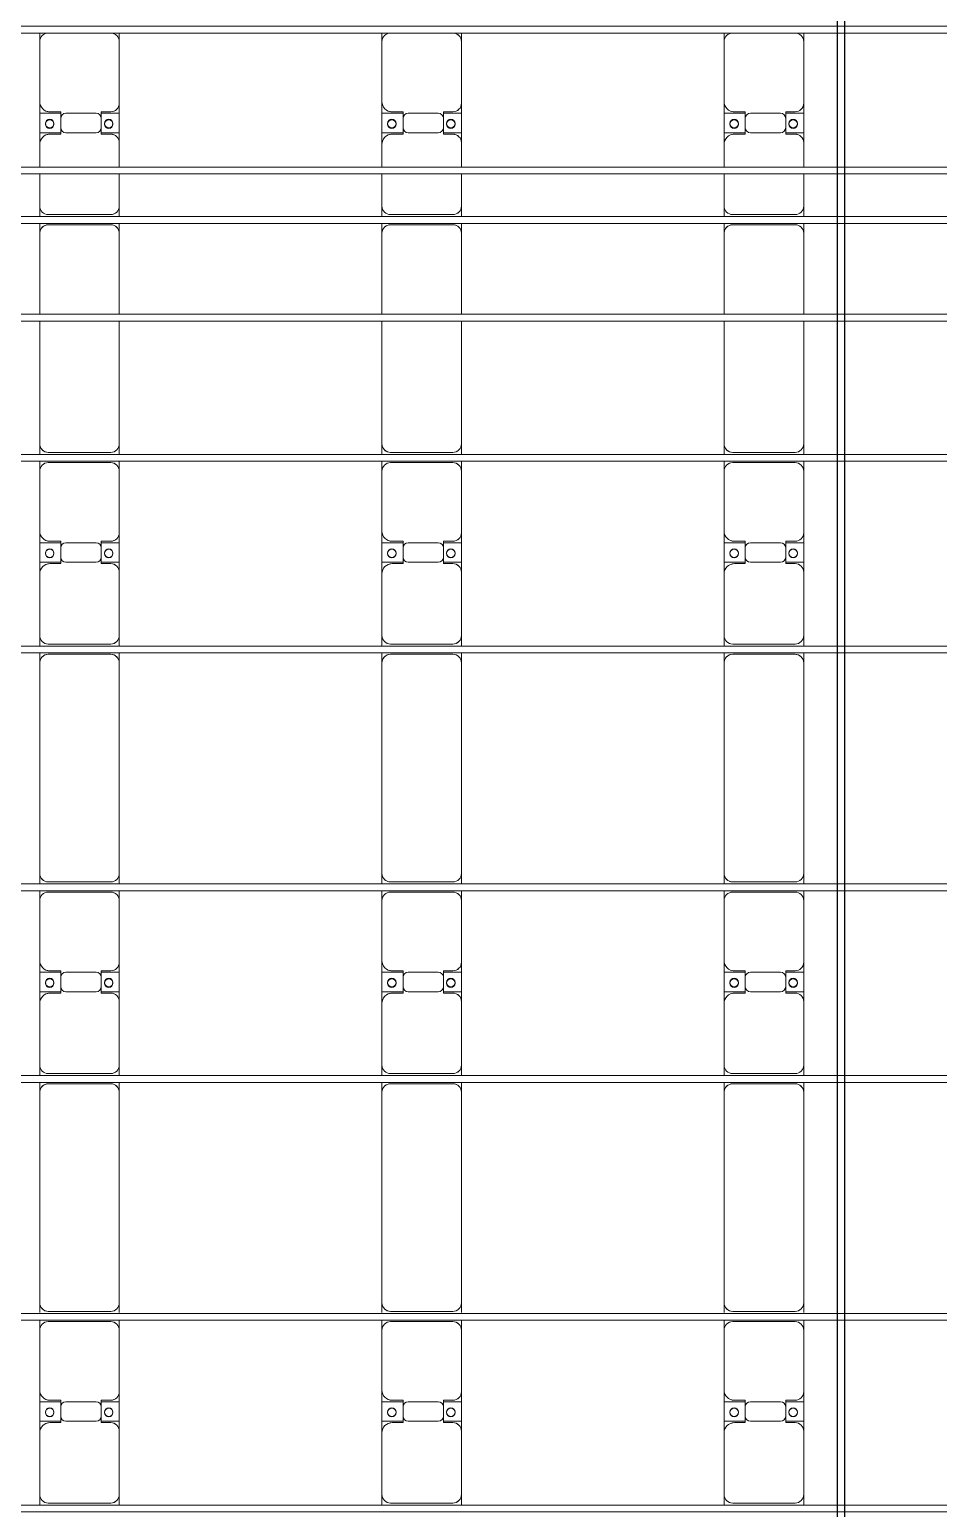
# Model space of a CAD drawing. Header units: millimetres. Extents: x -147246 to 112336, y -213734 to -86506.
# Drawn here: x -44406 to -39095, y -176030 to -167387 of the extents above; entities that cross this region are included whole.
import ezdxf

# ---------------------------------------------------------------- set-up
doc = ezdxf.new("R2010")
doc.units = ezdxf.units.MM
doc.layers.add('A-GENM', color=13, linetype='Continuous', lineweight=9)
doc.layers.add('S-BEAM', color=12, linetype='Continuous', lineweight=9)

# ---------------------------------------------------------------- blocks, each defined once
blk = doc.blocks.new('Dầm C52 - Dầm C52-18790-BỐ TRÍ KHUNG KẾT CẤU BÈ PIN 05')
at = {"layer": 'S-BEAM', "color": 1}
for p, q in [((-74474.3, 20), (74474.3, 20)), ((74474.3, -20), (-74474.3, -20))]:
    blk.add_line(p, q, dxfattribs=at)
blk = doc.blocks.new('Dầm C52 - Hộp 40x60-25899-BỐ TRÍ KHUNG KẾT CẤU BÈ PIN 05')
at = {"layer": 'S-BEAM', "color": 3, "lineweight": 25}
for p, q in [((-55977.2, 20), (55977.2, 20)), ((55977.2, -20), (-55977.2, -20))]:
    blk.add_line(p, q, dxfattribs=at)
blk = doc.blocks.new('Dai phao do pin - DẢI PHAO ĐỠ PIN-V27-BỐ TRÍ KHUNG KẾT CẤU BÈ PIN 05')
at = {"layer": 'A-GENM', "color": 7}
for p, q in [((25808.5, 241.6), (25869.7, 241.6)), ((25819.7, 191.6), (25819.7, -173.4)), ((26229.7, 241.6), (25869.7, 241.6)), ((26229.7, 241.6), (26412.2, 241.6)), ((26289.7, 118.2), (26289.7, 181.6)), ((26297.8, 241.6), (26480.3, 241.6)), ((26297.8, 118.2), (26297.8, 241.6)), ((26412.2, 241.6), (26412.2, 118.2)), ((26420.3, 181.6), (26420.3, 118.2)), ((26830.3, 241.6), (26480.3, 241.6)), ((26830.3, 241.6), (26888.5, 241.6)), ((26880.3, -173.4), (26880.3, 191.6)), ((26933.8, 241.6), (26989.7, 241.6)), ((26939.7, 191.6), (26939.7, -173.4)), ((28220.3, 241.6), (26989.7, 241.6)), ((28220.3, 241.6), (28278.5, 241.6)), ((28270.3, -173.4), (28270.3, 191.6)), ((28318.5, 241.6), (28379.7, 241.6)), ((28329.7, 191.6), (28329.7, -173.4)), ((28739.7, 241.6), (28379.7, 241.6)), ((28739.7, 241.6), (28922.2, 241.6)), ((28799.7, 118.2), (28799.7, 181.6)), ((28807.8, 241.6), (28990.3, 241.6)), ((28807.8, 118.2), (28807.8, 241.6)), ((28922.2, 241.6), (28922.2, 118.2)), ((28930.3, 181.6), (28930.3, 118.2)), ((29340.3, 241.6), (28990.3, 241.6)), ((29340.3, 241.6), (29398.5, 241.6)), ((29390.3, -173.4), (29390.3, 191.6)), ((29438.5, 241.6), (29499.7, 241.6)), ((29449.7, 191.6), (29449.7, -173.4)), ((30730.3, 241.6), (29499.7, 241.6)), ((30730.3, 241.6), (30788.5, 241.6)), ((30780.3, -173.4), (30780.3, 191.6)), ((30828.5, 241.6), (30889.7, 241.6)), ((30839.7, 191.6), (30839.7, -173.4)), ((31249.7, 241.6), (30889.7, 241.6)), ((31249.7, 241.6), (31432.2, 241.6)), ((31309.7, 118.2), (31309.7, 181.6)), ((31317.8, 241.6), (31500.3, 241.6)), ((31317.8, 118.2), (31317.8, 241.6)), ((31432.2, 241.6), (31432.2, 118.2)), ((31440.3, 181.6), (31440.3, 118.2)), ((31850.3, 241.6), (31500.3, 241.6)), ((31850.3, 241.6), (31908.5, 241.6)), ((31900.3, -173.4), (31900.3, 191.6)), ((31948.5, 241.6), (32009.7, 241.6)), ((31959.7, 191.6), (31959.7, -173.4)), ((32727.3, 241.6), (32009.7, 241.6)), ((33240.3, 241.6), (32767.3, 241.6)), ((33240.3, 241.6), (33298.5, 241.6)), ((33290.3, -173.4), (33290.3, 191.6)), ((33338.5, 241.6), (33399.7, 241.6)), ((33349.7, 191.6), (33349.7, -173.4)), ((33587.3, 241.6), (33399.7, 241.6)), ((33759.7, 241.6), (33627.3, 241.6)), ((33759.7, 241.6), (33942.2, 241.6)), ((33819.7, 118.2), (33819.7, 181.6)), ((33827.8, 241.6), (34010.3, 241.6)), ((33827.8, 118.2), (33827.8, 241.6)), ((33942.2, 241.6), (33942.2, 118.2)), ((33950.3, 181.6), (33950.3, 118.2)), ((34360.3, 241.6), (34010.3, 241.6)), ((34360.3, 241.6), (34410.8, 241.6)), ((34410.3, -173.4), (34410.3, 191.6)), ((26382.2, 118.2), (26289.7, 118.2)), ((26297.8, 88.2), (26297.8, -88.2)), ((26420.3, 118.2), (26327.8, 118.2)), ((26412.2, -88.2), (26412.2, 88.2)), ((28892.2, 118.2), (28799.7, 118.2)), ((28807.8, 88.2), (28807.8, -88.2)), ((28930.3, 118.2), (28837.8, 118.2)), ((28922.2, -88.2), (28922.2, 88.2)), ((31402.2, 118.2), (31309.7, 118.2)), ((31317.8, 88.2), (31317.8, -88.2)), ((31440.3, 118.2), (31347.8, 118.2)), ((31432.2, -88.2), (31432.2, 88.2)), ((33912.2, 118.2), (33819.7, 118.2)), ((33827.8, 88.2), (33827.8, -88.2)), ((33950.3, 118.2), (33857.8, 118.2)), ((33942.2, -88.2), (33942.2, 88.2)), ((26289.7, -173.4), (26289.7, -118.2)), ((26289.7, -118.2), (26382.2, -118.2)), ((26297.8, -223.4), (26297.8, -118.2)), ((26327.8, -118.2), (26420.3, -118.2)), ((26412.2, -118.2), (26412.2, -223.4)), ((26420.3, -118.2), (26420.3, -173.4)), ((28799.7, -173.4), (28799.7, -118.2)), ((28799.7, -118.2), (28892.2, -118.2)), ((28807.8, -223.4), (28807.8, -118.2)), ((28837.8, -118.2), (28930.3, -118.2)), ((28922.2, -118.2), (28922.2, -223.4)), ((28930.3, -118.2), (28930.3, -173.4)), ((31309.7, -173.4), (31309.7, -118.2)), ((31309.7, -118.2), (31402.2, -118.2)), ((31317.8, -223.4), (31317.8, -118.2)), ((31347.8, -118.2), (31440.3, -118.2)), ((31432.2, -118.2), (31432.2, -223.4)), ((31440.3, -118.2), (31440.3, -173.4)), ((33819.7, -173.4), (33819.7, -118.2)), ((33819.7, -118.2), (33912.2, -118.2)), ((33827.8, -223.4), (33827.8, -118.2)), ((33857.8, -118.2), (33950.3, -118.2)), ((33942.2, -118.2), (33942.2, -223.4)), ((33950.3, -118.2), (33950.3, -173.4)), ((25869.7, -223.4), (25808.5, -223.4)), ((25869.7, -223.4), (26239.7, -223.4)), ((26412.2, -223.4), (26239.7, -223.4)), ((26470.3, -223.4), (26297.8, -223.4)), ((26470.3, -223.4), (26830.3, -223.4)), ((26888.5, -223.4), (26830.3, -223.4)), ((26989.7, -223.4), (26933.8, -223.4)), ((26989.7, -223.4), (28220.3, -223.4)), ((28278.5, -223.4), (28220.3, -223.4)), ((28379.7, -223.4), (28318.5, -223.4)), ((28379.7, -223.4), (28749.7, -223.4)), ((28922.2, -223.4), (28749.7, -223.4)), ((28980.3, -223.4), (28807.8, -223.4)), ((28980.3, -223.4), (29340.3, -223.4)), ((29398.5, -223.4), (29340.3, -223.4)), ((29499.7, -223.4), (29438.5, -223.4)), ((29499.7, -223.4), (30730.3, -223.4)), ((30788.5, -223.4), (30730.3, -223.4)), ((30889.7, -223.4), (30828.5, -223.4)), ((30889.7, -223.4), (31259.7, -223.4)), ((31432.2, -223.4), (31259.7, -223.4)), ((31490.3, -223.4), (31317.8, -223.4)), ((31490.3, -223.4), (31850.3, -223.4)), ((31908.5, -223.4), (31850.3, -223.4)), ((32009.7, -223.4), (31948.5, -223.4)), ((32009.7, -223.4), (32727.3, -223.4)), ((32767.3, -223.4), (33240.3, -223.4)), ((33298.5, -223.4), (33240.3, -223.4)), ((33399.7, -223.4), (33338.5, -223.4)), ((33399.7, -223.4), (33587.3, -223.4)), ((33627.3, -223.4), (33769.7, -223.4)), ((33942.2, -223.4), (33769.7, -223.4)), ((34000.3, -223.4), (33827.8, -223.4)), ((34000.3, -223.4), (34360.3, -223.4)), ((34410.8, -223.4), (34360.3, -223.4))]:
    blk.add_line(p, q, dxfattribs=at)
for centre, radius, start, end in [((25869.7, 191.6), 50, 90, 180), ((25869.7, 191.6), 50, 135, 180), ((26229.7, 181.6), 60, 0, 90), ((26229.7, 181.6), 60, 0, 30), ((26348.6, 183.2), 25, 360, 180), ((26348.6, 183.2), 25, 180, 0), ((26351.4, 183.2), 25, 0, 180), ((26351.4, 183.2), 25, 180, 0), ((26480.3, 181.6), 60, 90, 180), ((26480.3, 181.6), 60, 150, 180), ((26830.3, 191.6), 50, 360, 90), ((26830.3, 191.6), 50, 360, 45), ((26989.7, 191.6), 50, 90, 180), ((26989.7, 191.6), 50, 105, 180), ((28220.3, 191.6), 50, 0, 90), ((28220.3, 191.6), 50, 15, 90), ((28379.7, 191.6), 50, 90, 180), ((28379.7, 191.6), 50, 135, 180), ((28739.7, 181.6), 60, 360, 90), ((28739.7, 181.6), 60, 360, 30), ((28858.6, 183.2), 25, 360, 180), ((28858.6, 183.2), 25, 180, 0), ((28861.4, 183.2), 25, 0, 180), ((28861.4, 183.2), 25, 180, 360), ((28990.3, 181.6), 60, 90, 180), ((28990.3, 181.6), 60, 150, 180), ((29340.3, 191.6), 50, 0, 90), ((29340.3, 191.6), 50, 0, 45), ((29499.7, 191.6), 50, 90, 180), ((29499.7, 191.6), 50, 105, 180), ((30730.3, 191.6), 50, 0, 90), ((30730.3, 191.6), 50, 15, 90), ((30889.7, 191.6), 50, 90, 180), ((30889.7, 191.6), 50, 135, 180), ((31249.7, 181.6), 60, 360, 90), ((31249.7, 181.6), 60, 360, 30), ((31368.6, 183.2), 25, 360, 180), ((31368.6, 183.2), 25, 180, 360), ((31371.4, 183.2), 25, 0, 180), ((31371.4, 183.2), 25, 180, 0), ((31500.3, 181.6), 60, 90, 180), ((31500.3, 181.6), 60, 150, 180), ((31850.3, 191.6), 50, 0, 90), ((31850.3, 191.6), 50, 0, 45), ((32009.7, 191.6), 50, 90, 180), ((32009.7, 191.6), 50, 105, 180), ((33240.3, 191.6), 50, 360, 90), ((33240.3, 191.6), 50, 15, 90), ((33399.7, 191.6), 50, 90, 180), ((33399.7, 191.6), 50, 135, 180), ((33759.7, 181.6), 60, 360, 90), ((33759.7, 181.6), 60, 360, 30), ((33878.6, 183.2), 25, 0, 180), ((33878.6, 183.2), 25, 180, 0), ((33881.4, 183.2), 25, 0, 180), ((33881.4, 183.2), 25, 180, 0), ((34010.3, 181.6), 60, 90, 180), ((34010.3, 181.6), 60, 150, 180), ((34360.3, 191.6), 50, 360, 90), ((34360.3, 191.6), 50, 360, 45), ((26327.8, 88.2), 30, 90, 180), ((26382.2, 88.2), 30, 360, 90), ((28837.8, 88.2), 30, 90, 180), ((28892.2, 88.2), 30, 0, 90), ((31347.8, 88.2), 30, 90, 180), ((31402.2, 88.2), 30, 0, 90), ((33857.8, 88.2), 30, 90, 180), ((33912.2, 88.2), 30, 360, 90), ((26327.8, -88.2), 30, 180, 270), ((26348.6, -161.8), 25, 360, 180), ((26348.6, -161.8), 25, 180, 360), ((26351.4, -161.8), 25, 360, 180), ((26351.4, -161.8), 25, 180, 360), ((26382.2, -88.2), 30, 270, 0), ((28837.8, -88.2), 30, 180, 270), ((28858.6, -161.8), 25, 360, 180), ((28858.6, -161.8), 25, 180, 360), ((28861.4, -161.8), 25, 0, 180), ((28861.4, -161.8), 25, 180, 360), ((28892.2, -88.2), 30, 270, 360), ((31347.8, -88.2), 30, 180, 270), ((31368.6, -161.8), 25, 360, 180), ((31368.6, -161.8), 25, 180, 360), ((31371.4, -161.8), 25, 360, 180), ((31371.4, -161.8), 25, 180, 0), ((31402.2, -88.2), 30, 270, 0), ((33857.8, -88.2), 30, 180, 270), ((33878.6, -161.8), 25, 0, 180), ((33878.6, -161.8), 25, 180, 0), ((33881.4, -161.8), 25, 0, 180), ((33881.4, -161.8), 25, 180, 0), ((33912.2, -88.2), 30, 270, 360), ((25869.7, -173.4), 50, 180, 270), ((25869.7, -173.4), 50, 180, 225), ((26239.7, -173.4), 50, 270, 0), ((26239.7, -173.4), 50, 315, 0), ((26470.3, -173.4), 50, 180, 270), ((26470.3, -173.4), 50, 180, 225), ((26830.3, -173.4), 50, 270, 0), ((26830.3, -173.4), 50, 315, 360), ((26989.7, -173.4), 50, 180, 270), ((26989.7, -173.4), 50, 180, 270), ((28220.3, -173.4), 50, 270, 360), ((28220.3, -173.4), 50, 285, 360), ((28379.7, -173.4), 50, 180, 270), ((28379.7, -173.4), 50, 180, 225), ((28749.7, -173.4), 50, 270, 360), ((28749.7, -173.4), 50, 315, 0), ((28980.3, -173.4), 50, 180, 270), ((28980.3, -173.4), 50, 180, 225), ((29340.3, -173.4), 50, 270, 360), ((29340.3, -173.4), 50, 315, 360), ((29499.7, -173.4), 50, 180, 270), ((29499.7, -173.4), 50, 180, 270), ((30730.3, -173.4), 50, 270, 0), ((30730.3, -173.4), 50, 285, 0), ((30889.7, -173.4), 50, 180, 270), ((30889.7, -173.4), 50, 180, 225), ((31259.7, -173.4), 50, 270, 360), ((31259.7, -173.4), 50, 315, 0), ((31490.3, -173.4), 50, 180, 270), ((31490.3, -173.4), 50, 180, 225), ((31850.3, -173.4), 50, 270, 0), ((31850.3, -173.4), 50, 315, 0), ((32009.7, -173.4), 50, 180, 270), ((32009.7, -173.4), 50, 180, 270), ((33240.3, -173.4), 50, 270, 0), ((33240.3, -173.4), 50, 285, 0), ((33399.7, -173.4), 50, 180, 270), ((33399.7, -173.4), 50, 180, 225), ((33769.7, -173.4), 50, 270, 360), ((33769.7, -173.4), 50, 315, 360), ((34000.3, -173.4), 50, 180, 270), ((34000.3, -173.4), 50, 180, 225), ((34360.3, -173.4), 50, 270, 0), ((34360.3, -173.4), 50, 315, 360)]:
    blk.add_arc(centre, radius, start, end, dxfattribs=at)
blk = doc.blocks.new('Dai phao do pin - DẢI PHAO ĐỠ PIN-V28-BỐ TRÍ KHUNG KẾT CẤU BÈ PIN 05')
at = {"layer": 'A-GENM', "color": 7}
for p, q in [((25808.5, 241.6), (25869.7, 241.6)), ((25819.7, 191.6), (25819.7, -173.4)), ((26229.7, 241.6), (25869.7, 241.6)), ((26229.7, 241.6), (26412.2, 241.6)), ((26289.7, 118.2), (26289.7, 181.6)), ((26297.8, 241.6), (26480.3, 241.6)), ((26297.8, 118.2), (26297.8, 241.6)), ((26412.2, 241.6), (26412.2, 118.2)), ((26420.3, 181.6), (26420.3, 118.2)), ((26830.3, 241.6), (26480.3, 241.6)), ((26830.3, 241.6), (26888.5, 241.6)), ((26880.3, -173.4), (26880.3, 191.6)), ((26933.8, 241.6), (26989.7, 241.6)), ((26939.7, 191.6), (26939.7, -173.4)), ((28220.3, 241.6), (26989.7, 241.6)), ((28220.3, 241.6), (28278.5, 241.6)), ((28270.3, -173.4), (28270.3, 191.6)), ((28318.5, 241.6), (28379.7, 241.6)), ((28329.7, 191.6), (28329.7, -173.4)), ((28739.7, 241.6), (28379.7, 241.6)), ((28739.7, 241.6), (28922.2, 241.6)), ((28799.7, 118.2), (28799.7, 181.6)), ((28807.8, 241.6), (28990.3, 241.6)), ((28807.8, 118.2), (28807.8, 241.6)), ((28922.2, 241.6), (28922.2, 118.2)), ((28930.3, 181.6), (28930.3, 118.2)), ((29340.3, 241.6), (28990.3, 241.6)), ((29340.3, 241.6), (29398.5, 241.6)), ((29390.3, -173.4), (29390.3, 191.6)), ((29438.5, 241.6), (29499.7, 241.6)), ((29449.7, 191.6), (29449.7, -173.4)), ((30730.3, 241.6), (29499.7, 241.6)), ((30730.3, 241.6), (30788.5, 241.6)), ((30780.3, -173.4), (30780.3, 191.6)), ((30828.5, 241.6), (30889.7, 241.6)), ((30839.7, 191.6), (30839.7, -173.4)), ((31249.7, 241.6), (30889.7, 241.6)), ((31249.7, 241.6), (31432.2, 241.6)), ((31309.7, 118.2), (31309.7, 181.6)), ((31317.8, 241.6), (31500.3, 241.6)), ((31317.8, 118.2), (31317.8, 241.6)), ((31432.2, 241.6), (31432.2, 118.2)), ((31440.3, 181.6), (31440.3, 118.2)), ((31850.3, 241.6), (31500.3, 241.6)), ((31850.3, 241.6), (31908.5, 241.6)), ((31900.3, -173.4), (31900.3, 191.6)), ((31948.5, 241.6), (32009.7, 241.6)), ((31959.7, 191.6), (31959.7, -173.4)), ((32727.3, 241.6), (32009.7, 241.6)), ((33240.3, 241.6), (32767.3, 241.6)), ((33240.3, 241.6), (33298.5, 241.6)), ((33290.3, -173.4), (33290.3, 191.6)), ((33338.5, 241.6), (33399.7, 241.6)), ((33349.7, 191.6), (33349.7, -173.4)), ((33587.3, 241.6), (33399.7, 241.6)), ((33759.7, 241.6), (33627.3, 241.6)), ((33759.7, 241.6), (33942.2, 241.6)), ((33819.7, 118.2), (33819.7, 181.6)), ((33827.8, 241.6), (34010.3, 241.6)), ((33827.8, 118.2), (33827.8, 241.6)), ((33942.2, 241.6), (33942.2, 118.2)), ((33950.3, 181.6), (33950.3, 118.2)), ((34360.3, 241.6), (34010.3, 241.6)), ((34360.3, 241.6), (34410.8, 241.6)), ((34410.3, -173.4), (34410.3, 191.6)), ((26382.2, 118.2), (26289.7, 118.2)), ((26297.8, 88.2), (26297.8, -88.2)), ((26420.3, 118.2), (26327.8, 118.2)), ((26412.2, -88.2), (26412.2, 88.2)), ((28892.2, 118.2), (28799.7, 118.2)), ((28807.8, 88.2), (28807.8, -88.2)), ((28930.3, 118.2), (28837.8, 118.2)), ((28922.2, -88.2), (28922.2, 88.2)), ((31402.2, 118.2), (31309.7, 118.2)), ((31317.8, 88.2), (31317.8, -88.2)), ((31440.3, 118.2), (31347.8, 118.2)), ((31432.2, -88.2), (31432.2, 88.2)), ((33912.2, 118.2), (33819.7, 118.2)), ((33827.8, 88.2), (33827.8, -88.2)), ((33950.3, 118.2), (33857.8, 118.2)), ((33942.2, -88.2), (33942.2, 88.2)), ((26289.7, -173.4), (26289.7, -118.2)), ((26289.7, -118.2), (26382.2, -118.2)), ((26297.8, -223.4), (26297.8, -118.2)), ((26327.8, -118.2), (26420.3, -118.2)), ((26412.2, -118.2), (26412.2, -223.4)), ((26420.3, -118.2), (26420.3, -173.4)), ((28799.7, -173.4), (28799.7, -118.2)), ((28799.7, -118.2), (28892.2, -118.2)), ((28807.8, -223.4), (28807.8, -118.2)), ((28837.8, -118.2), (28930.3, -118.2)), ((28922.2, -118.2), (28922.2, -223.4)), ((28930.3, -118.2), (28930.3, -173.4)), ((31309.7, -173.4), (31309.7, -118.2)), ((31309.7, -118.2), (31402.2, -118.2)), ((31317.8, -223.4), (31317.8, -118.2)), ((31347.8, -118.2), (31440.3, -118.2)), ((31432.2, -118.2), (31432.2, -223.4)), ((31440.3, -118.2), (31440.3, -173.4)), ((33819.7, -173.4), (33819.7, -118.2)), ((33819.7, -118.2), (33912.2, -118.2)), ((33827.8, -223.4), (33827.8, -118.2)), ((33857.8, -118.2), (33950.3, -118.2)), ((33942.2, -118.2), (33942.2, -223.4)), ((33950.3, -118.2), (33950.3, -173.4)), ((25869.7, -223.4), (25808.5, -223.4)), ((25869.7, -223.4), (26239.7, -223.4)), ((26412.2, -223.4), (26239.7, -223.4)), ((26470.3, -223.4), (26297.8, -223.4)), ((26470.3, -223.4), (26830.3, -223.4)), ((26888.5, -223.4), (26830.3, -223.4)), ((26989.7, -223.4), (26933.8, -223.4)), ((26989.7, -223.4), (28220.3, -223.4)), ((28278.5, -223.4), (28220.3, -223.4)), ((28379.7, -223.4), (28318.5, -223.4)), ((28379.7, -223.4), (28749.7, -223.4)), ((28922.2, -223.4), (28749.7, -223.4)), ((28980.3, -223.4), (28807.8, -223.4)), ((28980.3, -223.4), (29340.3, -223.4)), ((29398.5, -223.4), (29340.3, -223.4)), ((29499.7, -223.4), (29438.5, -223.4)), ((29499.7, -223.4), (30730.3, -223.4)), ((30788.5, -223.4), (30730.3, -223.4)), ((30889.7, -223.4), (30828.5, -223.4)), ((30889.7, -223.4), (31259.7, -223.4)), ((31432.2, -223.4), (31259.7, -223.4)), ((31490.3, -223.4), (31317.8, -223.4)), ((31490.3, -223.4), (31850.3, -223.4)), ((31908.5, -223.4), (31850.3, -223.4)), ((32009.7, -223.4), (31948.5, -223.4)), ((32009.7, -223.4), (32727.3, -223.4)), ((32767.3, -223.4), (33240.3, -223.4)), ((33298.5, -223.4), (33240.3, -223.4)), ((33399.7, -223.4), (33338.5, -223.4)), ((33399.7, -223.4), (33587.3, -223.4)), ((33627.3, -223.4), (33769.7, -223.4)), ((33942.2, -223.4), (33769.7, -223.4)), ((34000.3, -223.4), (33827.8, -223.4)), ((34000.3, -223.4), (34360.3, -223.4)), ((34410.8, -223.4), (34360.3, -223.4))]:
    blk.add_line(p, q, dxfattribs=at)
for centre, radius, start, end in [((25869.7, 191.6), 50, 90, 180), ((25869.7, 191.6), 50, 135, 180), ((26229.7, 181.6), 60, 0, 90), ((26229.7, 181.6), 60, 0, 30), ((26348.6, 183.2), 25, 360, 180), ((26348.6, 183.2), 25, 180, 0), ((26351.4, 183.2), 25, 0, 180), ((26351.4, 183.2), 25, 180, 0), ((26480.3, 181.6), 60, 90, 180), ((26480.3, 181.6), 60, 150, 180), ((26830.3, 191.6), 50, 360, 90), ((26830.3, 191.6), 50, 360, 45), ((26989.7, 191.6), 50, 90, 180), ((26989.7, 191.6), 50, 105, 180), ((28220.3, 191.6), 50, 0, 90), ((28220.3, 191.6), 50, 50.68991, 90), ((28220.3, 191.6), 50, 15, 45), ((28379.7, 191.6), 50, 90, 180), ((28379.7, 191.6), 50, 135, 180), ((28739.7, 181.6), 60, 360, 90), ((28739.7, 181.6), 60, 360, 30), ((28858.6, 183.2), 25, 360, 180), ((28858.6, 183.2), 25, 180, 0), ((28861.4, 183.2), 25, 0, 180), ((28861.4, 183.2), 25, 180, 360), ((28990.3, 181.6), 60, 90, 180), ((28990.3, 181.6), 60, 150, 180), ((29340.3, 191.6), 50, 0, 90), ((29340.3, 191.6), 50, 0, 45), ((29499.7, 191.6), 50, 90, 180), ((29499.7, 191.6), 50, 105, 180), ((30730.3, 191.6), 50, 0, 90), ((30730.3, 191.6), 50, 50.70884, 90), ((30730.3, 191.6), 50, 15, 45), ((30889.7, 191.6), 50, 90, 180), ((30889.7, 191.6), 50, 135, 180), ((31249.7, 181.6), 60, 360, 90), ((31249.7, 181.6), 60, 360, 30), ((31368.6, 183.2), 25, 360, 180), ((31368.6, 183.2), 25, 180, 360), ((31371.4, 183.2), 25, 0, 180), ((31371.4, 183.2), 25, 180, 0), ((31500.3, 181.6), 60, 90, 180), ((31500.3, 181.6), 60, 150, 180), ((31850.3, 191.6), 50, 0, 90), ((31850.3, 191.6), 50, 0, 45), ((32009.7, 191.6), 50, 90, 180), ((32009.7, 191.6), 50, 105, 180), ((33240.3, 191.6), 50, 360, 90), ((33240.3, 191.6), 50, 50.72778, 90), ((33240.3, 191.6), 50, 15, 45), ((33399.7, 191.6), 50, 90, 180), ((33399.7, 191.6), 50, 135, 180), ((33759.7, 181.6), 60, 360, 90), ((33759.7, 181.6), 60, 360, 30), ((33878.6, 183.2), 25, 0, 180), ((33878.6, 183.2), 25, 180, 0), ((33881.4, 183.2), 25, 0, 180), ((33881.4, 183.2), 25, 180, 0), ((34010.3, 181.6), 60, 90, 180), ((34010.3, 181.6), 60, 150, 180), ((34360.3, 191.6), 50, 360, 90), ((34360.3, 191.6), 50, 360, 45), ((26327.8, 88.2), 30, 90, 180), ((26382.2, 88.2), 30, 360, 90), ((28837.8, 88.2), 30, 90, 180), ((28892.2, 88.2), 30, 0, 90), ((31347.8, 88.2), 30, 90, 180), ((31402.2, 88.2), 30, 0, 90), ((33857.8, 88.2), 30, 90, 180), ((33912.2, 88.2), 30, 360, 90), ((26327.8, -88.2), 30, 180, 270), ((26348.6, -161.8), 25, 360, 180), ((26348.6, -161.8), 25, 180, 360), ((26351.4, -161.8), 25, 360, 180), ((26351.4, -161.8), 25, 180, 360), ((26382.2, -88.2), 30, 270, 0), ((28837.8, -88.2), 30, 180, 270), ((28858.6, -161.8), 25, 360, 180), ((28858.6, -161.8), 25, 180, 360), ((28861.4, -161.8), 25, 0, 180), ((28861.4, -161.8), 25, 180, 360), ((28892.2, -88.2), 30, 270, 360), ((31347.8, -88.2), 30, 180, 270), ((31368.6, -161.8), 25, 360, 180), ((31368.6, -161.8), 25, 180, 360), ((31371.4, -161.8), 25, 360, 180), ((31371.4, -161.8), 25, 180, 0), ((31402.2, -88.2), 30, 270, 0), ((33857.8, -88.2), 30, 180, 270), ((33878.6, -161.8), 25, 0, 180), ((33878.6, -161.8), 25, 180, 0), ((33881.4, -161.8), 25, 0, 180), ((33881.4, -161.8), 25, 180, 0), ((33912.2, -88.2), 30, 270, 360), ((25869.7, -173.4), 50, 180, 270), ((25869.7, -173.4), 50, 180, 225), ((26239.7, -173.4), 50, 270, 0), ((26239.7, -173.4), 50, 315, 0), ((26470.3, -173.4), 50, 180, 270), ((26470.3, -173.4), 50, 180, 225), ((26830.3, -173.4), 50, 270, 0), ((26830.3, -173.4), 50, 315, 360), ((26989.7, -173.4), 50, 180, 270), ((26989.7, -173.4), 50, 180, 270), ((28220.3, -173.4), 50, 270, 360), ((28220.3, -173.4), 50, 285, 360), ((28379.7, -173.4), 50, 180, 270), ((28379.7, -173.4), 50, 180, 225), ((28749.7, -173.4), 50, 270, 360), ((28749.7, -173.4), 50, 315, 0), ((28980.3, -173.4), 50, 180, 270), ((28980.3, -173.4), 50, 180, 225), ((29340.3, -173.4), 50, 270, 360), ((29340.3, -173.4), 50, 315, 360), ((29499.7, -173.4), 50, 180, 270), ((29499.7, -173.4), 50, 180, 270), ((30730.3, -173.4), 50, 270, 0), ((30730.3, -173.4), 50, 285, 0), ((30889.7, -173.4), 50, 180, 270), ((30889.7, -173.4), 50, 180, 225), ((31259.7, -173.4), 50, 270, 360), ((31259.7, -173.4), 50, 315, 0), ((31490.3, -173.4), 50, 180, 270), ((31490.3, -173.4), 50, 180, 225), ((31850.3, -173.4), 50, 270, 0), ((31850.3, -173.4), 50, 315, 0), ((32009.7, -173.4), 50, 180, 270), ((32009.7, -173.4), 50, 180, 270), ((33240.3, -173.4), 50, 270, 0), ((33240.3, -173.4), 50, 285, 0), ((33399.7, -173.4), 50, 180, 270), ((33399.7, -173.4), 50, 180, 225), ((33769.7, -173.4), 50, 270, 360), ((33769.7, -173.4), 50, 315, 360), ((34000.3, -173.4), 50, 180, 270), ((34000.3, -173.4), 50, 180, 225), ((34360.3, -173.4), 50, 270, 0), ((34360.3, -173.4), 50, 315, 360)]:
    blk.add_arc(centre, radius, start, end, dxfattribs=at)
blk = doc.blocks.new('Dai phao do pin - DẢI PHAO ĐỠ PIN-V29-BỐ TRÍ KHUNG KẾT CẤU BÈ PIN 05')
at = {"layer": 'A-GENM', "color": 7}
for p, q in [((25808.5, 241.6), (25869.7, 241.6)), ((25819.7, 191.6), (25819.7, -173.4)), ((26229.7, 241.6), (25869.7, 241.6)), ((26229.7, 241.6), (26412.2, 241.6)), ((26289.7, 118.2), (26289.7, 181.6)), ((26297.8, 241.6), (26480.3, 241.6)), ((26297.8, 118.2), (26297.8, 241.6)), ((26412.2, 241.6), (26412.2, 118.2)), ((26420.3, 181.6), (26420.3, 118.2)), ((26830.3, 241.6), (26480.3, 241.6)), ((26830.3, 241.6), (26888.5, 241.6)), ((26880.3, -173.4), (26880.3, 191.6)), ((26933.8, 241.6), (26989.7, 241.6)), ((26939.7, 191.6), (26939.7, -173.4)), ((28220.3, 241.6), (26989.7, 241.6)), ((28220.3, 241.6), (28278.5, 241.6)), ((28270.3, -173.4), (28270.3, 191.6)), ((28318.5, 241.6), (28379.7, 241.6)), ((28329.7, 191.6), (28329.7, -173.4)), ((28739.7, 241.6), (28379.7, 241.6)), ((28739.7, 241.6), (28922.2, 241.6)), ((28799.7, 118.2), (28799.7, 181.6)), ((28807.8, 241.6), (28990.3, 241.6)), ((28807.8, 118.2), (28807.8, 241.6)), ((28922.2, 241.6), (28922.2, 118.2)), ((28930.3, 181.6), (28930.3, 118.2)), ((29340.3, 241.6), (28990.3, 241.6)), ((29340.3, 241.6), (29398.5, 241.6)), ((29390.3, -173.4), (29390.3, 191.6)), ((29438.5, 241.6), (29499.7, 241.6)), ((29449.7, 191.6), (29449.7, -173.4)), ((30730.3, 241.6), (29499.7, 241.6)), ((30730.3, 241.6), (30788.5, 241.6)), ((30780.3, -173.4), (30780.3, 191.6)), ((30828.5, 241.6), (30889.7, 241.6)), ((30839.7, 191.6), (30839.7, -173.4)), ((31249.7, 241.6), (30889.7, 241.6)), ((31249.7, 241.6), (31432.2, 241.6)), ((31309.7, 118.2), (31309.7, 181.6)), ((31317.8, 241.6), (31500.3, 241.6)), ((31317.8, 118.2), (31317.8, 241.6)), ((31432.2, 241.6), (31432.2, 118.2)), ((31440.3, 181.6), (31440.3, 118.2)), ((31850.3, 241.6), (31500.3, 241.6)), ((31850.3, 241.6), (31908.5, 241.6)), ((31900.3, -173.4), (31900.3, 191.6)), ((31948.5, 241.6), (32009.7, 241.6)), ((31959.7, 191.6), (31959.7, -173.4)), ((32727.3, 241.6), (32009.7, 241.6)), ((33240.3, 241.6), (32767.3, 241.6)), ((33240.3, 241.6), (33298.5, 241.6)), ((33290.3, -173.4), (33290.3, 191.6)), ((33338.5, 241.6), (33399.7, 241.6)), ((33349.7, 191.6), (33349.7, -173.4)), ((33587.3, 241.6), (33399.7, 241.6)), ((33759.7, 241.6), (33627.3, 241.6)), ((33759.7, 241.6), (33942.2, 241.6)), ((33819.7, 118.2), (33819.7, 181.6)), ((33827.8, 241.6), (34010.3, 241.6)), ((33827.8, 118.2), (33827.8, 241.6)), ((33942.2, 241.6), (33942.2, 118.2)), ((33950.3, 181.6), (33950.3, 118.2)), ((34360.3, 241.6), (34010.3, 241.6)), ((34360.3, 241.6), (34410.8, 241.6)), ((34410.3, -173.4), (34410.3, 191.6)), ((26382.2, 118.2), (26289.7, 118.2)), ((26297.8, 88.2), (26297.8, -88.2)), ((26420.3, 118.2), (26327.8, 118.2)), ((26412.2, -88.2), (26412.2, 88.2)), ((28892.2, 118.2), (28799.7, 118.2)), ((28807.8, 88.2), (28807.8, -88.2)), ((28930.3, 118.2), (28837.8, 118.2)), ((28922.2, -88.2), (28922.2, 88.2)), ((31402.2, 118.2), (31309.7, 118.2)), ((31317.8, 88.2), (31317.8, -88.2)), ((31440.3, 118.2), (31347.8, 118.2)), ((31432.2, -88.2), (31432.2, 88.2)), ((33912.2, 118.2), (33819.7, 118.2)), ((33827.8, 88.2), (33827.8, -88.2)), ((33950.3, 118.2), (33857.8, 118.2)), ((33942.2, -88.2), (33942.2, 88.2)), ((26289.7, -173.4), (26289.7, -118.2)), ((26289.7, -118.2), (26382.2, -118.2)), ((26297.8, -223.4), (26297.8, -118.2)), ((26327.8, -118.2), (26420.3, -118.2)), ((26412.2, -118.2), (26412.2, -223.4)), ((26420.3, -118.2), (26420.3, -173.4)), ((28799.7, -173.4), (28799.7, -118.2)), ((28799.7, -118.2), (28892.2, -118.2)), ((28807.8, -223.4), (28807.8, -118.2)), ((28837.8, -118.2), (28930.3, -118.2)), ((28922.2, -118.2), (28922.2, -223.4)), ((28930.3, -118.2), (28930.3, -173.4)), ((31309.7, -173.4), (31309.7, -118.2)), ((31309.7, -118.2), (31402.2, -118.2)), ((31317.8, -223.4), (31317.8, -118.2)), ((31347.8, -118.2), (31440.3, -118.2)), ((31432.2, -118.2), (31432.2, -223.4)), ((31440.3, -118.2), (31440.3, -173.4)), ((33819.7, -173.4), (33819.7, -118.2)), ((33819.7, -118.2), (33912.2, -118.2)), ((33827.8, -223.4), (33827.8, -118.2)), ((33857.8, -118.2), (33950.3, -118.2)), ((33942.2, -118.2), (33942.2, -223.4)), ((33950.3, -118.2), (33950.3, -173.4)), ((25869.7, -223.4), (25808.5, -223.4)), ((25869.7, -223.4), (26239.7, -223.4)), ((26412.2, -223.4), (26239.7, -223.4)), ((26470.3, -223.4), (26297.8, -223.4)), ((26470.3, -223.4), (26830.3, -223.4)), ((26888.5, -223.4), (26830.3, -223.4)), ((26989.7, -223.4), (26933.8, -223.4)), ((26989.7, -223.4), (28220.3, -223.4)), ((28278.5, -223.4), (28220.3, -223.4)), ((28379.7, -223.4), (28318.5, -223.4)), ((28379.7, -223.4), (28749.7, -223.4)), ((28922.2, -223.4), (28749.7, -223.4)), ((28980.3, -223.4), (28807.8, -223.4)), ((28980.3, -223.4), (29340.3, -223.4)), ((29398.5, -223.4), (29340.3, -223.4)), ((29499.7, -223.4), (29438.5, -223.4)), ((29499.7, -223.4), (30730.3, -223.4)), ((30788.5, -223.4), (30730.3, -223.4)), ((30889.7, -223.4), (30828.5, -223.4)), ((30889.7, -223.4), (31259.7, -223.4)), ((31432.2, -223.4), (31259.7, -223.4)), ((31490.3, -223.4), (31317.8, -223.4)), ((31490.3, -223.4), (31850.3, -223.4)), ((31908.5, -223.4), (31850.3, -223.4)), ((32009.7, -223.4), (31948.5, -223.4)), ((32009.7, -223.4), (32727.3, -223.4)), ((32767.3, -223.4), (33240.3, -223.4)), ((33298.5, -223.4), (33240.3, -223.4)), ((33399.7, -223.4), (33338.5, -223.4)), ((33399.7, -223.4), (33587.3, -223.4)), ((33627.3, -223.4), (33769.7, -223.4)), ((33942.2, -223.4), (33769.7, -223.4)), ((34000.3, -223.4), (33827.8, -223.4)), ((34000.3, -223.4), (34360.3, -223.4)), ((34410.8, -223.4), (34360.3, -223.4))]:
    blk.add_line(p, q, dxfattribs=at)
for centre, radius, start, end in [((25869.7, 191.6), 50, 90, 180), ((25869.7, 191.6), 50, 135, 180), ((26229.7, 181.6), 60, 0, 90), ((26229.7, 181.6), 60, 0, 30), ((26348.6, 183.2), 25, 360, 180), ((26348.6, 183.2), 25, 180, 0), ((26351.4, 183.2), 25, 0, 180), ((26351.4, 183.2), 25, 180, 0), ((26480.3, 181.6), 60, 90, 180), ((26480.3, 181.6), 60, 150, 180), ((26830.3, 191.6), 50, 360, 90), ((26830.3, 191.6), 50, 360, 45), ((26989.7, 191.6), 50, 90, 180), ((26989.7, 191.6), 50, 105, 180), ((28220.3, 191.6), 50, 0, 90), ((28220.3, 191.6), 50, 15, 90), ((28379.7, 191.6), 50, 90, 180), ((28379.7, 191.6), 50, 135, 180), ((28739.7, 181.6), 60, 360, 90), ((28739.7, 181.6), 60, 360, 30), ((28858.6, 183.2), 25, 360, 180), ((28858.6, 183.2), 25, 180, 0), ((28861.4, 183.2), 25, 0, 180), ((28861.4, 183.2), 25, 180, 360), ((28990.3, 181.6), 60, 90, 180), ((28990.3, 181.6), 60, 150, 180), ((29340.3, 191.6), 50, 0, 90), ((29340.3, 191.6), 50, 0, 45), ((29499.7, 191.6), 50, 90, 180), ((29499.7, 191.6), 50, 105, 180), ((30730.3, 191.6), 50, 0, 90), ((30730.3, 191.6), 50, 15, 90), ((30889.7, 191.6), 50, 90, 180), ((30889.7, 191.6), 50, 135, 180), ((31249.7, 181.6), 60, 360, 90), ((31249.7, 181.6), 60, 360, 30), ((31368.6, 183.2), 25, 360, 180), ((31368.6, 183.2), 25, 180, 360), ((31371.4, 183.2), 25, 0, 180), ((31371.4, 183.2), 25, 180, 0), ((31500.3, 181.6), 60, 90, 180), ((31500.3, 181.6), 60, 150, 180), ((31850.3, 191.6), 50, 0, 90), ((31850.3, 191.6), 50, 0, 45), ((32009.7, 191.6), 50, 90, 180), ((32009.7, 191.6), 50, 105, 180), ((33240.3, 191.6), 50, 360, 90), ((33240.3, 191.6), 50, 15, 90), ((33399.7, 191.6), 50, 90, 180), ((33399.7, 191.6), 50, 135, 180), ((33759.7, 181.6), 60, 360, 90), ((33759.7, 181.6), 60, 360, 30), ((33878.6, 183.2), 25, 0, 180), ((33878.6, 183.2), 25, 180, 0), ((33881.4, 183.2), 25, 0, 180), ((33881.4, 183.2), 25, 180, 0), ((34010.3, 181.6), 60, 90, 180), ((34010.3, 181.6), 60, 150, 180), ((34360.3, 191.6), 50, 360, 90), ((34360.3, 191.6), 50, 360, 45), ((26327.8, 88.2), 30, 90, 180), ((26382.2, 88.2), 30, 360, 90), ((28837.8, 88.2), 30, 90, 180), ((28892.2, 88.2), 30, 0, 90), ((31347.8, 88.2), 30, 90, 180), ((31402.2, 88.2), 30, 0, 90), ((33857.8, 88.2), 30, 90, 180), ((33912.2, 88.2), 30, 360, 90), ((26327.8, -88.2), 30, 180, 270), ((26348.6, -161.8), 25, 360, 180), ((26348.6, -161.8), 25, 180, 360), ((26351.4, -161.8), 25, 360, 180), ((26351.4, -161.8), 25, 180, 360), ((26382.2, -88.2), 30, 270, 0), ((28837.8, -88.2), 30, 180, 270), ((28858.6, -161.8), 25, 360, 180), ((28858.6, -161.8), 25, 180, 360), ((28861.4, -161.8), 25, 0, 180), ((28861.4, -161.8), 25, 180, 360), ((28892.2, -88.2), 30, 270, 360), ((31347.8, -88.2), 30, 180, 270), ((31368.6, -161.8), 25, 360, 180), ((31368.6, -161.8), 25, 180, 360), ((31371.4, -161.8), 25, 360, 180), ((31371.4, -161.8), 25, 180, 0), ((31402.2, -88.2), 30, 270, 0), ((33857.8, -88.2), 30, 180, 270), ((33878.6, -161.8), 25, 0, 180), ((33878.6, -161.8), 25, 180, 0), ((33881.4, -161.8), 25, 0, 180), ((33881.4, -161.8), 25, 180, 0), ((33912.2, -88.2), 30, 270, 360), ((25869.7, -173.4), 50, 180, 270), ((25869.7, -173.4), 50, 180, 225), ((26239.7, -173.4), 50, 270, 0), ((26239.7, -173.4), 50, 315, 0), ((26470.3, -173.4), 50, 180, 270), ((26470.3, -173.4), 50, 180, 225), ((26830.3, -173.4), 50, 270, 0), ((26830.3, -173.4), 50, 315, 360), ((26989.7, -173.4), 50, 180, 270), ((26989.7, -173.4), 50, 180, 270), ((28220.3, -173.4), 50, 270, 360), ((28220.3, -173.4), 50, 285, 360), ((28379.7, -173.4), 50, 180, 270), ((28379.7, -173.4), 50, 180, 225), ((28749.7, -173.4), 50, 270, 360), ((28749.7, -173.4), 50, 315, 0), ((28980.3, -173.4), 50, 180, 270), ((28980.3, -173.4), 50, 180, 225), ((29340.3, -173.4), 50, 270, 360), ((29340.3, -173.4), 50, 315, 360), ((29499.7, -173.4), 50, 180, 270), ((29499.7, -173.4), 50, 180, 270), ((30730.3, -173.4), 50, 270, 0), ((30730.3, -173.4), 50, 285, 0), ((30889.7, -173.4), 50, 180, 270), ((30889.7, -173.4), 50, 180, 225), ((31259.7, -173.4), 50, 270, 360), ((31259.7, -173.4), 50, 315, 0), ((31490.3, -173.4), 50, 180, 270), ((31490.3, -173.4), 50, 180, 225), ((31850.3, -173.4), 50, 270, 0), ((31850.3, -173.4), 50, 315, 0), ((32009.7, -173.4), 50, 180, 270), ((32009.7, -173.4), 50, 180, 270), ((33240.3, -173.4), 50, 270, 0), ((33240.3, -173.4), 50, 285, 0), ((33399.7, -173.4), 50, 180, 270), ((33399.7, -173.4), 50, 180, 225), ((33769.7, -173.4), 50, 270, 360), ((33769.7, -173.4), 50, 315, 360), ((34000.3, -173.4), 50, 180, 270), ((34000.3, -173.4), 50, 180, 225), ((34360.3, -173.4), 50, 270, 0), ((34360.3, -173.4), 50, 315, 360)]:
    blk.add_arc(centre, radius, start, end, dxfattribs=at)
blk = doc.blocks.new('Dầm C52 - Dầm C52-18923-BỐ TRÍ KHUNG KẾT CẤU BÈ PIN 05')
at = {"layer": 'S-BEAM', "color": 1}
for p, q in [((-52556.1, 20), (52556.1, 20)), ((52556.1, -20), (-52556.1, -20))]:
    blk.add_line(p, q, dxfattribs=at)
blk = doc.blocks.new('HOBANMONG_BEPIN 5_rvt-1-BỐ TRÍ KHUNG KẾT CẤU BÈ PIN 05')
at = {"layer": 'A-GENM', "color": 3, "lineweight": 25, "rotation": 89.99977101252024}
for name, p in [('Dai phao do pin - DẢI PHAO ĐỠ PIN-V27-BỐ TRÍ KHUNG KẾT CẤU BÈ PIN 05', (-44105.9, -201818.1)), ('Dai phao do pin - DẢI PHAO ĐỠ PIN-V28-BỐ TRÍ KHUNG KẾT CẤU BÈ PIN 05', (-42105.9, -201818.1)), ('Dai phao do pin - DẢI PHAO ĐỠ PIN-V29-BỐ TRÍ KHUNG KẾT CẤU BÈ PIN 05', (-40105.9, -201818.1))]:
    blk.add_blockref(name, p, dxfattribs=at)
at = {"layer": 'S-BEAM', "color": 3, "lineweight": 25}
for name, p, rotation in [('Dầm C52 - Hộp 40x60-25899-BỐ TRÍ KHUNG KẾT CẤU BÈ PIN 05', (-39664.2, -148541.9), 269.9997710125197), ('Dầm C52 - Dầm C52-18790-BỐ TRÍ KHUNG KẾT CẤU BÈ PIN 05', (-66080.1, -167387.2), 179.9997710135151), ('Dầm C52 - Dầm C52-18790-BỐ TRÍ KHUNG KẾT CẤU BÈ PIN 05', (-66080.1, -168210.8), 179.9997710135151), ('Dầm C52 - Dầm C52-18923-BỐ TRÍ KHUNG KẾT CẤU BÈ PIN 05', (-44161.9, -168499.7), 179.9997710135151), ('Dầm C52 - Dầm C52-18790-BỐ TRÍ KHUNG KẾT CẤU BÈ PIN 05', (-66080.1, -169070.8), 179.9997710135151), ('Dầm C52 - Dầm C52-18923-BỐ TRÍ KHUNG KẾT CẤU BÈ PIN 05', (-44162, -169889.7), 179.9997710135151), ('Dầm C52 - Dầm C52-18923-BỐ TRÍ KHUNG KẾT CẤU BÈ PIN 05', (-44162, -171009.7), 179.9997710135151), ('Dầm C52 - Dầm C52-18923-BỐ TRÍ KHUNG KẾT CẤU BÈ PIN 05', (-44162, -172399.7), 179.9997710135151), ('Dầm C52 - Dầm C52-18923-BỐ TRÍ KHUNG KẾT CẤU BÈ PIN 05', (-44162, -173519.7), 179.9997710135151), ('Dầm C52 - Dầm C52-18923-BỐ TRÍ KHUNG KẾT CẤU BÈ PIN 05', (-44162, -174909.7), 179.9997710135151), ('Dầm C52 - Dầm C52-18923-BỐ TRÍ KHUNG KẾT CẤU BÈ PIN 05', (-44162, -176029.7), 179.9997710135151)]:
    blk.add_blockref(name, p, dxfattribs=dict(at, rotation=rotation))

msp = doc.modelspace()

# ---------------------------------------------------------------- block references
at = {"lineweight": 5}
msp.add_blockref('HOBANMONG_BEPIN 5_rvt-1-BỐ TRÍ KHUNG KẾT CẤU BÈ PIN 05', (0, 0), dxfattribs=at)

doc.saveas('drawing.dxf')
